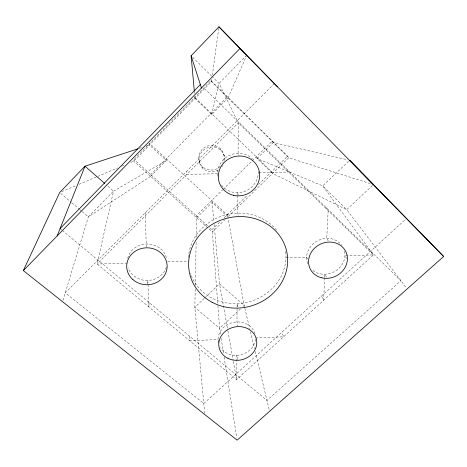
<?xml version="1.0" encoding="UTF-8"?>
<svg xmlns="http://www.w3.org/2000/svg" width="467" height="467" viewBox="0 0 467 467"><rect width="100%" height="100%" fill="white"/><g stroke="black" fill="none" stroke-linecap="round" stroke-linejoin="round"><path stroke-width="0.35" stroke-dasharray="2.33 1.75" d="M237.82 195.521L237.703 213.174L238.532 215.9M237.826 194.815L237.843 192.702L238.684 195.224M195.212 289.108L194.856 307.304L204.686 413.184M195.282 285.465L196.158 241.065M196.228 237.423L196.613 217.768L196.327 215.649L222.607 189.847M149.096 302.528L148.903 306.965L147.881 280.469L147.706 284.018M324.734 277.871L323.59 300.322L321.524 296.055M324.769 277.147L324.915 274.252L326.462 277.176M62.981 300.345L88.351 216.851L150.607 176.333L150.718 174.524L227.464 96.797L228.042 97.953L211.656 114.543L195.013 98.444L194.727 97.282L271.625 171.687L272.57 173.45L346.689 209.63L406.348 287.83M146.288 247.189L145.4 215.754L145.646 212.368M150.607 176.333L166.299 160.45L149.498 145.044L149.627 143.486L227.271 214.779L227.82 216.886L288.723 157.764L370.699 183.729M211.755 79.443L211.458 81.602L133.76 161.156L130.427 162.569M212.345 75.117L218.76 28.253M211.02 80.587L211.458 81.602L288.723 157.764L287.637 156.13L211.02 80.587L134.023 159.463L133.76 161.156L212.327 231.924L217.756 303.696M228.042 97.953L246.167 56.53M246.751 55.199L219.081 83.435L211.656 114.543L211.224 113.242M274.316 83.564L65.263 292.838L203.787 403.535L405.94 218.994M223.127 189.339L272.325 141.028L273.288 142.546L347.524 159.778M196.613 217.768L212.158 202.52L211.738 200.518M273.288 142.546L257.066 158.459L272.57 173.45M225.234 219.391L212.327 231.924L211.913 229.7L220.617 221.247M224.201 217.762L247.621 195.008M258.578 184.36L287.637 156.13M204.301 298.331L194.856 307.304L219.624 328.342L220.634 334.792M204.826 297.835L219.525 283.872L213.997 222.858M348.586 161.273L322.679 185.889L257.066 158.459L256.255 156.813M240.505 308.833L219.624 328.342L217.815 304.42M243.114 306.393L244.159 305.418L227.949 217.599M372.427 185.586L346.689 209.63L322.679 185.889L373.454 254.906L236.582 379.572L97.089 264.059L113.528 191.155L166.299 160.45L166.275 158.768M61.702 191.668L76.378 185.452M79.046 184.319L97.066 176.695M97.731 176.409L117.748 167.939M121.753 166.24L125.086 164.828M139.207 148.418L141.95 147.519M146.072 146.171L149.498 145.044M255.583 337.985L283.522 336.818L281.992 332.142M127.217 263.061L97.089 264.059L238.31 122.85L219.081 83.435L212.864 77.288M167.781 261.718L188.283 261.041M217.546 173.695L186.736 174.419L186.415 171.558M259.027 172.72L288.629 172.019L286.901 169.223M60.085 228.597L61.755 229.986M62.309 230.447L266.978 400.441L400.914 280.702L203.454 87.627M60.798 193.449L71.27 202.339M71.819 202.806L79.536 209.362M80.085 209.829L81.737 211.236M82.291 211.703L88.351 216.851L113.528 191.155L106.394 184.914M207.611 225.824L134.023 159.463M209.765 227.762L211.913 229.7M227.82 216.886L212.158 202.52L213.933 222.129M192.667 57.313L212.351 76.781M325.931 207.389L328.155 210.64L326.742 238.392L328.231 240.844M346.689 258.613L344.938 255.852L373.454 254.906L238.31 122.85L238.106 153.357L238.911 155.342M307.595 259.074L306.626 257.119L285.973 257.802L286.528 259.109M223.763 154.326L224.294 155.96M220.459 148.839L220.967 150.427M244.673 307.549L244.159 305.418L219.525 283.872L227.785 330.222M244.842 308.255L249.781 328.821M250.458 331.658L254.55 348.674M255.227 351.511L269.424 410.633M237.796 306.801L237.096 303.608L236.967 321.956L237.802 325.954M202.567 166.678L202.912 168.418M237.58 359.695L236.746 355.305L236.582 379.572L233.249 360.886M199.216 161.243L199.532 162.942M227.914 330.934L233.126 360.174M221.195 338.382L223.658 354.155M224.107 357.022L236.781 438.04M218.363 341.646L218.054 339.562L189.701 340.752L189.363 335.977M194.418 91.935L194.546 93.382M194.815 96.278L195.013 98.444M166.351 267.118A19.947 18.248 -0.3 0 1 147.484 280.48A19.947 18.248 -0.3 0 1 128.127 267.754M127.672 258.304A19.947 18.248 -0.3 0 1 147.566 243.996A19.947 18.248 -0.3 0 1 166.777 259.033M255.507 339.229A18.861 16.584 -12.2 0 1 240.884 354.71A18.861 16.584 -12.2 0 1 220.593 347.769M218.509 343.157A18.861 16.584 -12.2 0 1 232.467 322.621A18.861 16.584 -12.2 0 1 255.011 333.695M285.699 251.585A49.099 44.99 -14.3 0 1 246.92 302.312A49.099 44.99 -14.3 0 1 190.373 273.318M188.364 257.545A49.099 44.99 -14.3 0 1 224.037 215.351A49.099 44.99 -14.3 0 1 277.357 231.183M344.564 251.228A19.532 17.553 -25.6 0 1 334.88 271.362A19.532 17.553 -25.6 0 1 312.189 269.984M307.677 263.616A19.532 17.553 -25.6 0 1 317.315 240.943A19.532 17.553 -25.6 0 1 341.832 245.286M258.28 171.453A20.495 19.561 -20.7 0 1 244.655 191.394A20.495 19.561 -20.7 0 1 221.387 185.014M217.733 176.257A20.495 19.561 -20.7 0 1 229.023 155.604A20.495 19.561 -20.7 0 1 252.548 158.891M218.352 170.017A12.866 12.411 -14.3 0 1 199.695 163.456A12.866 12.411 -14.3 0 1 210.535 147.029A12.866 12.411 -14.3 0 1 224.656 160.467M223.016 165.4A12.866 12.411 -14.3 0 1 222.292 166.497M220.488 166.27A12.749 12.311 -14.3 0 1 199.596 162.353A12.749 12.311 -14.3 0 1 212.117 145.383A12.749 12.311 -14.3 0 1 222.812 163.123"/><path stroke-width="0.7" d="M57.149 235.946L84.988 166.199L137.835 148.868M373.477 184.605L349.643 160.269L443.65 256.488L237.119 440.188L23.35 270.597L59.7 192.515L84.988 166.199L104.748 183.478M194.348 91.211L191.114 55.777L218.953 26.812L277.602 86.944M60.085 228.597L200.331 84.574M23.35 270.597L239.962 48.51L218.953 26.812M239.962 48.51L443.65 256.488M191.114 55.777L201.435 88.012M133.007 279.698A20.221 18.458 -0.5 0 0 166.579 270.551A20.221 18.458 -0.5 0 0 141.157 248.59A20.221 18.458 -0.5 0 0 133.007 279.698M228.024 358.405A19.106 16.759 -12.2 0 0 256.786 342.813A19.106 16.759 -12.2 0 0 228.526 329.206A19.106 16.759 -12.2 0 0 228.024 358.405M321.88 277.853A19.795 17.752 -25.5 0 0 347.016 255.046A19.795 17.752 -25.5 0 0 315.062 247.72A19.795 17.752 -25.5 0 0 321.88 277.853M233.307 195.259A20.787 19.807 -20.6 0 0 259.039 170.484A20.787 19.807 -20.6 0 0 224.621 162.049A20.787 19.807 -20.6 0 0 233.307 195.259M212.123 302.289A49.771 45.509 -14.3 0 0 287.637 261.724A49.771 45.509 -14.3 0 0 214.651 223.004A49.771 45.509 -14.3 0 0 212.123 302.289"/></g></svg>
